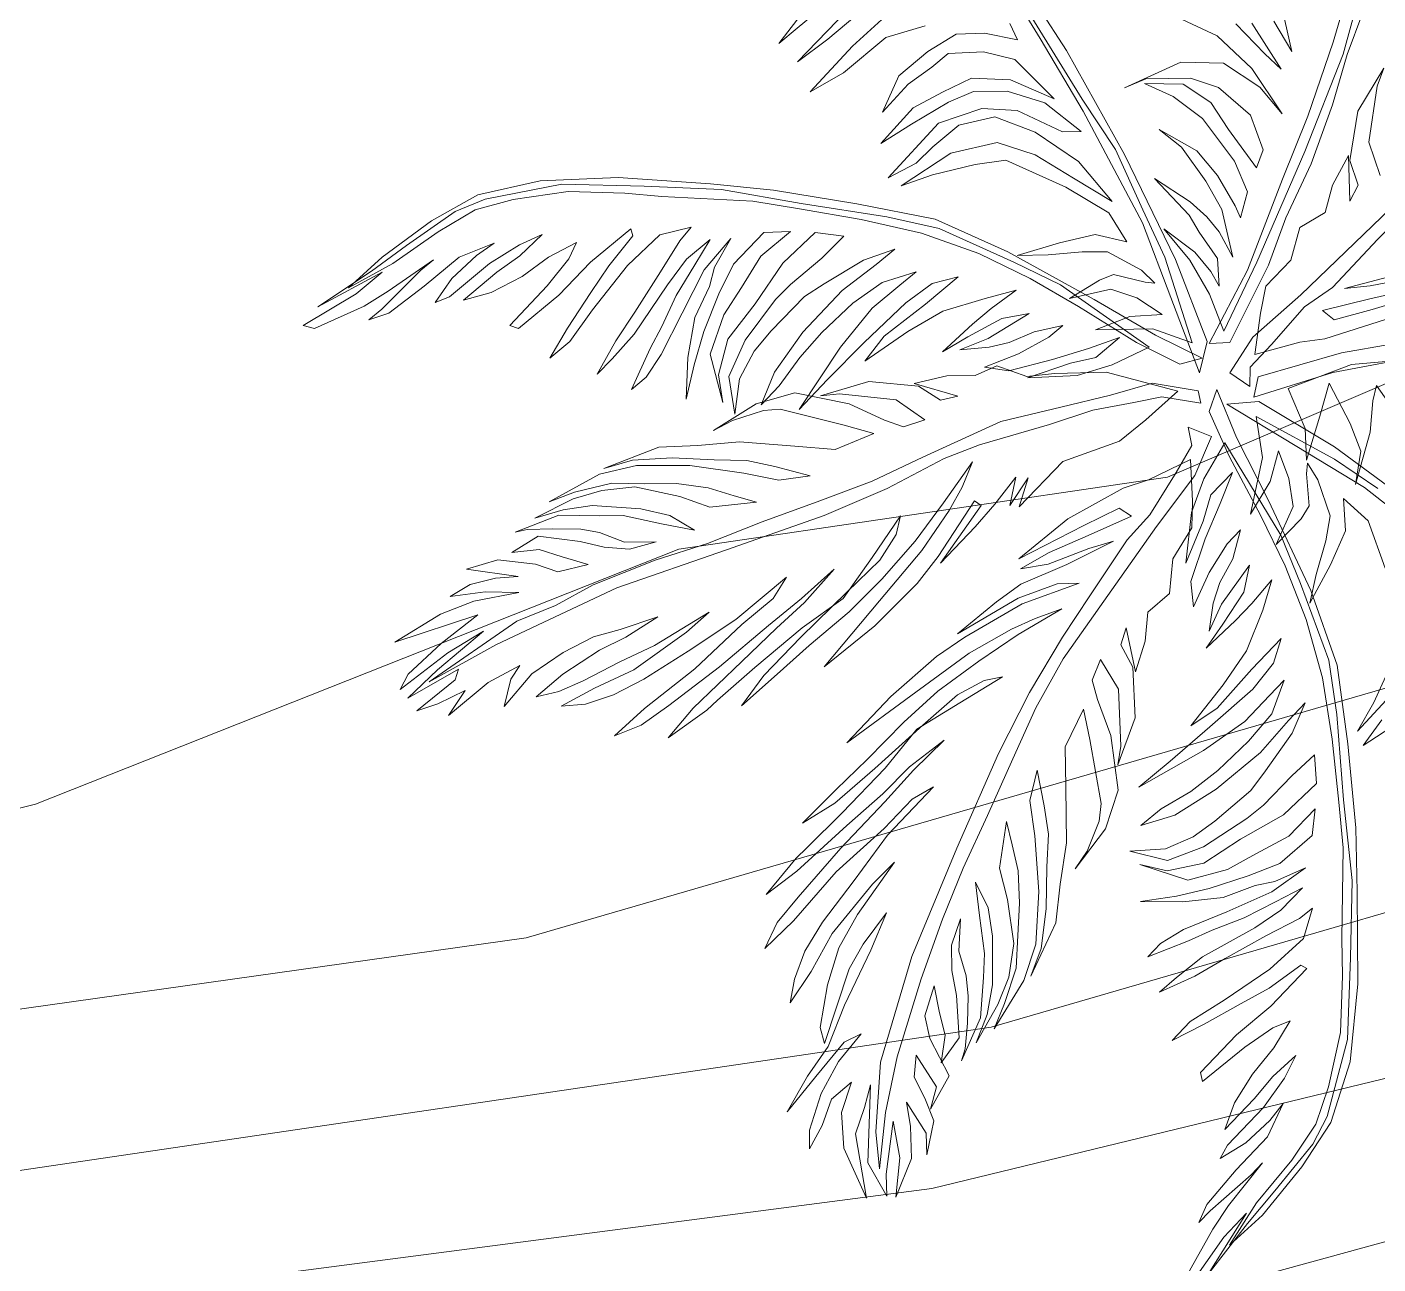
# Model space of a CAD drawing. Header units: millimetres. Extents: x 72 to 2826, y -203 to 794.
# Drawn here: x 1713.17 to 1719.53, y 338.39 to 344.22 of the extents above; entities that cross this region are included whole.
import ezdxf

# ---------------------------------------------------------------- set-up
doc = ezdxf.new("R2010")
doc.units = ezdxf.units.MM
doc.layers.add('01_Fina', color=250, linetype='Continuous', lineweight=15)
doc.layers.add('2D VEGETACION', color=74, linetype='Continuous', lineweight=5)
doc.layers.add('FURN', color=253, linetype='Continuous')

# ---------------------------------------------------------------- blocks, each defined once
blk = doc.blocks.new('abri')
at = {"layer": 'FURN'}
blk.add_hatch(color=256, dxfattribs=at).paths.add_polyline_path([(1541.4483, 14.7988), (1541.5053, 14.8935, -0.755152), (1541.367, 15.2521), (1541.2444, 15.2412, -0.169075), (1540.9762, 14.779), (1540.8625, 14.6983), (1540.9211, 14.6158, -0.248562)])
for p, q in [((1541.0453, 16.2161), (1540.9239, 16.5768)), ((1541.1067, 16.2315), (1541.0433, 16.6068)), ((1541.1698, 16.2371), (1541.1659, 16.6177)), ((1541.233, 16.2328), (1541.2887, 16.6093)), ((1541.2947, 16.2186), (1541.4086, 16.5818)), ((1540.987, 16.1912), (1540.8107, 16.5286)), ((1541.3535, 16.195), (1541.5228, 16.5359)), ((1540.9334, 16.1576), (1540.7065, 16.4632)), ((1541.4078, 16.1625), (1541.6284, 16.4727)), ((1540.8856, 16.1159), (1540.6137, 16.3823)), ((1541.4564, 16.1218), (1541.7228, 16.3937)), ((1540.845, 16.0673), (1540.5348, 16.2879)), ((1541.4981, 16.0741), (1541.8037, 16.301)), ((1540.8125, 16.013), (1540.4715, 16.1823)), ((1541.5317, 16.0204), (1541.8691, 16.1967)), ((1540.7888, 15.9542), (1540.4256, 16.0681)), ((1541.5566, 15.9622), (1541.9173, 16.0835)), ((1540.7747, 15.8925), (1540.3981, 15.9482)), ((1541.572, 15.9007), (1541.9473, 15.9642)), ((1540.7704, 15.8293), (1540.3897, 15.8254)), ((1541.5776, 15.8376), (1541.9582, 15.8416)), ((1540.776, 15.7662), (1540.4007, 15.7028)), ((1540.7914, 15.7048), (1540.4306, 15.5834)), ((1541.5591, 15.7127), (1541.9223, 15.5988)), ((1541.5733, 15.7745), (1541.9498, 15.7188)), ((1540.8162, 15.6465), (1540.4789, 15.4702)), ((1541.5355, 15.6539), (1541.8764, 15.4846)), ((1540.8499, 15.5929), (1540.5443, 15.366)), ((1541.4623, 15.551), (1541.7343, 15.2847)), ((1541.503, 15.5996), (1541.8132, 15.3791)), ((1540.8915, 15.5451), (1540.6252, 15.2732)), ((1540.9401, 15.5045), (1540.7196, 15.1942)), ((1540.9945, 15.472), (1540.8252, 15.131)), ((1541.3609, 15.4757), (1541.5372, 15.1384)), ((1541.4146, 15.5094), (1541.6415, 15.2038)), ((1541.0532, 15.4483), (1540.9393, 15.0851)), ((1541.115, 15.4342), (1541.0593, 15.0576)), ((1541.1781, 15.4299), (1541.1821, 15.0492)), ((1541.2412, 15.4355), (1541.3047, 15.0601)), ((1541.3027, 15.4509), (1541.424, 15.0901)), ((1541.2444, 15.2412), (1541.367, 15.2521)), ((1541.8507, 14.9732), (1541.7785, 15.1898)), ((1541.9232, 14.9911), (1541.8857, 15.2164)), ((1541.9975, 14.9976), (1541.9958, 15.2259)), ((1542.072, 14.9923), (1542.106, 15.2181)), ((1542.1447, 14.9754), (1542.2137, 15.1931)), ((1541.7186, 14.9046), (1541.5829, 15.0883)), ((1541.7819, 14.9441), (1541.6767, 15.1468)), ((1542.2139, 14.9474), (1542.3161, 15.1516)), ((1542.2779, 14.9088), (1542.4107, 15.0946)), ((1540.5827, 14.7538), (1540.4986, 15.0232)), ((1540.6274, 14.7628), (1540.601, 15.0437)), ((1540.6729, 14.7622), (1540.7056, 15.0426)), ((1540.7173, 14.7523), (1540.8076, 15.0197)), ((1541.6622, 14.8557), (1541.4995, 15.0159)), ((1542.335, 14.8608), (1542.4953, 15.0235)), ((1540.5409, 14.7357), (1540.4026, 14.9817)), ((1540.7587, 14.7333), (1540.9026, 14.9761)), ((1541.6141, 14.7985), (1541.4284, 14.9313)), ((1542.384, 14.8044), (1542.5677, 14.94)), ((1540.5038, 14.7094), (1540.3173, 14.9212)), ((1540.7952, 14.7061), (1540.9864, 14.9137)), ((1541.4483, 14.7988), (1541.5053, 14.8935)), ((1540.473, 14.6759), (1540.2465, 14.8443)), ((1540.8253, 14.6719), (1541.0555, 14.8352)), ((1541.5756, 14.7346), (1541.3713, 14.8367)), ((1542.4235, 14.741), (1542.6261, 14.8463)), ((1540.4498, 14.6367), (1540.1932, 14.7544)), ((1540.8477, 14.6323), (1541.1067, 14.7441)), ((1540.9237, 14.6121), (1540.8636, 14.6969)), ((1541.5476, 14.6654), (1541.3298, 14.7343)), ((1542.4525, 14.6723), (1542.6692, 14.7445)), ((1540.4352, 14.5936), (1540.1598, 14.6554)), ((1540.8612, 14.5888), (1541.1379, 14.6444)), ((1541.5342, 14.5804), (1541.3084, 14.6144)), ((1542.4705, 14.5998), (1542.6958, 14.6373)), ((1540.4299, 14.5484), (1540.1477, 14.5515)), ((1540.8655, 14.5435), (1541.1477, 14.5403)), ((1540.4342, 14.503), (1540.1575, 14.4475)), ((1540.4478, 14.4596), (1540.1887, 14.3477)), ((1540.8602, 14.4982), (1541.1356, 14.4365)), ((1541.5289, 14.5059), (1541.3006, 14.5041)), ((1542.477, 14.5254), (1542.7053, 14.5272)), ((1540.4701, 14.4199), (1540.2399, 14.2566)), ((1540.5002, 14.3857), (1540.309, 14.1781)), ((1540.7916, 14.3824), (1540.9781, 14.1706)), ((1540.8225, 14.4159), (1541.0489, 14.2475)), ((1540.8457, 14.4551), (1541.1022, 14.3374)), ((1541.5354, 14.4315), (1541.3101, 14.3941)), ((1542.4717, 14.451), (1542.6975, 14.4169)), ((1540.5367, 14.3585), (1540.3928, 14.1157)), ((1540.5781, 14.3396), (1540.4879, 14.0722)), ((1540.6225, 14.3296), (1540.5898, 14.0493)), ((1540.668, 14.3291), (1540.6944, 14.0481)), ((1540.7127, 14.338), (1540.7969, 14.0687)), ((1540.7545, 14.3561), (1540.8928, 14.1101)), ((1541.5498, 14.3713), (1541.3332, 14.2991)), ((1542.4267, 14.309), (1542.631, 14.2069)), ((1542.4548, 14.3782), (1542.6725, 14.3093)), ((1541.5789, 14.3026), (1541.3762, 14.1973)), ((1541.6184, 14.2392), (1541.4347, 14.1036)), ((1542.3882, 14.2451), (1542.574, 14.1123)), ((1541.6673, 14.1828), (1541.5071, 14.0201)), ((1542.3402, 14.1879), (1542.5029, 14.0277)), ((1541.7245, 14.1348), (1541.5916, 13.949)), ((1541.7884, 14.0962), (1541.6863, 13.892)), ((1542.1517, 14.0704), (1542.2239, 13.8538)), ((1542.2204, 14.0995), (1542.3256, 13.8968)), ((1542.2838, 14.139), (1542.4194, 13.9553)), ((1541.8576, 14.0682), (1541.7887, 13.8505)), ((1541.9303, 14.0513), (1541.8963, 13.8255)), ((1542.0048, 14.046), (1542.0066, 13.8176)), ((1542.0792, 14.0524), (1542.1166, 13.8272))]:
    blk.add_line(p, q, dxfattribs=at)
at = {"layer": 'FURN', "color": 62}
for p, q in [((1541.174, 15.8335), (1541.0492, 16.2174)), ((1541.174, 15.8335), (1541.174, 16.2371)), ((1541.174, 15.8335), (1541.2987, 16.2174)), ((1541.174, 15.8335), (1540.9367, 16.16)), ((1541.174, 15.8335), (1541.4112, 16.16)), ((1541.174, 15.8335), (1540.8474, 16.0707)), ((1541.174, 15.8335), (1541.5005, 16.0707)), ((1541.174, 15.8335), (1540.7901, 15.9582)), ((1541.174, 15.8335), (1541.5579, 15.9582)), ((1541.174, 15.8335), (1540.7703, 15.8335)), ((1541.174, 15.8335), (1540.7901, 15.7087)), ((1541.174, 15.8335), (1540.8474, 15.5962)), ((1541.174, 15.8335), (1540.9367, 15.5069)), ((1541.174, 15.8335), (1541.0492, 15.4496)), ((1541.174, 15.8335), (1541.5776, 15.8335)), ((1541.174, 15.8335), (1541.174, 15.4298)), ((1541.174, 15.8335), (1541.2987, 15.4496)), ((1541.174, 15.8335), (1541.4112, 15.5069)), ((1541.174, 15.8335), (1541.5005, 15.5962)), ((1541.174, 15.8335), (1541.5579, 15.7087)), ((1542.0012, 14.5218), (1541.8226, 14.9628)), ((1542.0012, 14.5218), (1541.9182, 14.9903)), ((1542.0012, 14.5218), (1542.0174, 14.9973)), ((1542.0012, 14.5218), (1542.1159, 14.9835)), ((1542.0012, 14.5218), (1542.2094, 14.9496)), ((1542.0012, 14.5218), (1541.6586, 14.852)), ((1542.0012, 14.5218), (1541.7348, 14.916)), ((1542.0012, 14.5218), (1542.2938, 14.897)), ((1542.0012, 14.5218), (1541.5975, 14.7736)), ((1542.0012, 14.5218), (1542.3654, 14.8279)), ((1540.6477, 14.5459), (1540.5804, 14.753)), ((1540.6477, 14.5459), (1540.715, 14.753)), ((1542.0012, 14.5218), (1542.4211, 14.7455)), ((1540.6477, 14.5459), (1540.4715, 14.6739)), ((1540.6477, 14.5459), (1540.8239, 14.6739)), ((1542.0012, 14.5218), (1541.5539, 14.6841)), ((1542.0012, 14.5218), (1542.4584, 14.6533)), ((1540.6477, 14.5459), (1540.4299, 14.5459)), ((1540.6477, 14.5459), (1540.4715, 14.4179)), ((1540.6477, 14.5459), (1540.5804, 14.3388)), ((1540.6477, 14.5459), (1540.8655, 14.5459)), ((1540.6477, 14.5459), (1540.715, 14.3388)), ((1540.6477, 14.5459), (1540.8239, 14.4179)), ((1542.0012, 14.5218), (1541.53, 14.5876)), ((1542.0012, 14.5218), (1542.4758, 14.5554)), ((1542.0012, 14.5218), (1541.5266, 14.4882)), ((1542.0012, 14.5218), (1541.5439, 14.3903)), ((1542.0012, 14.5218), (1541.5813, 14.2981)), ((1542.0012, 14.5218), (1541.637, 14.2157)), ((1542.0012, 14.5218), (1541.7086, 14.1466)), ((1542.0012, 14.5218), (1541.793, 14.094)), ((1542.0012, 14.5218), (1541.8865, 14.06)), ((1542.0012, 14.5218), (1541.985, 14.0463)), ((1542.0012, 14.5218), (1542.3437, 14.1916)), ((1542.0012, 14.5218), (1542.4049, 14.27)), ((1542.0012, 14.5218), (1542.4484, 14.3594)), ((1542.0012, 14.5218), (1542.4724, 14.456)), ((1542.0012, 14.5218), (1542.0842, 14.0533)), ((1542.0012, 14.5218), (1542.1798, 14.0808)), ((1542.0012, 14.5218), (1542.2676, 14.1276))]:
    blk.add_line(p, q, dxfattribs=at)
at = {"layer": 'FURN'}
for centre, radius, start, end in [((1540.4465, 15.3953), 0.8127, 301.61043, 349.06478), ((1541.4872, 15.0925), 0.1998, 126.97548, 275.20895), ((1541.3574, 14.2098), 0.596, 81.22271, 138.10852)]:
    blk.add_arc(centre, radius, start, end, dxfattribs=at)
blk = doc.blocks.new('A-19')
at = {"layer": '2D VEGETACION'}
for points in [[(0.0015, 0.0278), (-0.0009, 0.1149), (0.0033, 0.1653)], [(0.0228, 0.1992), (0.0162, 0.1014), (0.02, 0.0183), (0.0015, 0.0278), (0.0015, 0.0278)], [(0.0203, 0.0539), (0.0636, 0.0603), (0.0947, 0.0535), (0.0553, 0.0779), (0.0256, 0.0951), (0.0702, 0.1054), (0.0999, 0.1087), (0.1309, 0.0953), (0.0837, 0.1225), (0.0539, 0.1332), (0.0397, 0.1405), (0.0753, 0.154)], [(0.0253, 0.1939), (0.0132, 0.1215), (0.0203, 0.0539), (0.0203, 0.0539)], [(-0.0211, 0.0301), (-0.0218, 0.0771), (-0.0186, 0.1022), (-0.0223, 0.1672)], [(-0.0379, 0.2276), (-0.0352, 0.1557), (-0.0348, 0.1161), (-0.0467, 0.1072), (-0.0461, 0.156), (-0.0447, 0.1986)], [(-0.0558, 0.204), (-0.0586, 0.1597), (-0.0627, 0.1341), (-0.0628, 0.1868)], [(-0.1635, 0.1974), (-0.1988, 0.1947), (-0.2513, 0.2172), (-0.2672, 0.228), (-0.2319, 0.192), (-0.1858, 0.1718), (-0.1597, 0.1734), (-0.1464, 0.1613), (-0.191, 0.1715), (-0.1663, 0.1487), (-0.1414, 0.1346), (-0.1334, 0.1062), (-0.1037, 0.089), (-0.0849, 0.0581), (-0.0599, 0.0462), (-0.0211, 0.0301), (-0.0211, 0.0301)], [(-0.1021, 0.179), (-0.1281, 0.2227)], [(-0.1474, 0.2318), (-0.0676, 0.0899), (-0.0385, 0.0327), (-0.0096, 0.0011), (0.0086, 0.0172), (-0.01, 0.0224), (-0.0268, 0.0489), (-0.055, 0.0905), (-0.0668, 0.1225), (-0.1021, 0.179), (-0.1021, 0.179)], [(0.0257, 0.022), (0.0889, 0.0841), (0.1807, 0.1586), (0.2771, 0.2277), (0.4069, 0.3105), (0.5049, 0.3513), (0.6099, 0.3954), (0.6794, 0.4121), (0.7275, 0.4219), (0.7794, 0.4281), (0.7229, 0.4089), (0.6345, 0.3888), (0.5741, 0.371), (0.4729, 0.3233), (0.4026, 0.2923), (0.3058, 0.2284), (0.2364, 0.1795), (0.1359, 0.1031), (0.0776, 0.0465), (0.0202, -0.0096), (0.0257, 0.022), (0.0257, 0.022)], [(0.0395, 0.0156), (0.0812, 0.0116), (0.1332, -0.0144), (0.1064, 0.0128), (0.0785, 0.0287), (0.1082, 0.0319), (0.1364, 0.0291), (0.1693, 0.0027), (0.1504, 0.0335), (0.1398, 0.0447), (0.1081, 0.0502), (0.0978, 0.0539), (0.1166, 0.0596), (0.155, 0.0626), (0.1782, 0.052), (0.2083, 0.034), (0.2349, 0.0207), (0.2026, 0.0506), (0.1735, 0.0735), (0.1415, 0.0799), (0.1693, 0.0984), (0.2199, 0.1029)], [(0.3126, 0.0864), (0.3476, 0.0577), (0.3714, 0.0346), (0.3387, 0.0858)], [(0.3664, 0.0612), (0.3867, 0.0364), (0.3631, 0.107)], [(0.1405, 0.116), (0.101, 0.0812), (0.0395, 0.0156), (0.0395, 0.0156)], [(-0.0517, 0.006), (-0.0914, 0.0012), (-0.1295, -0.0092), (-0.1664, -0.0266), (-0.1358, -0.0025), (-0.113, 0.0083), (-0.0968, 0.0127), (-0.1241, 0.0181), (-0.1543, 0.007), (-0.1732, 0.0014), (-0.2177, -0.0228), (-0.1861, 0.006), (-0.1671, 0.0182), (-0.1495, 0.0265), (-0.1215, 0.0333), (-0.1707, 0.0348), (-0.2022, 0.0264), (-0.2413, 0.0112), (-0.2643, -0.0061), (-0.234, 0.0254), (-0.2049, 0.0391), (-0.1708, 0.0487), (-0.1577, 0.0506), (-0.1813, 0.0642), (-0.2145, 0.0593), (-0.2641, 0.0391), (-0.2929, 0.0159), (-0.3126, -0.0085), (-0.3022, 0.0287), (-0.2773, 0.0512), (-0.2466, 0.0614), (-0.2023, 0.079), (-0.2181, 0.0899), (-0.2552, 0.0864), (-0.2901, 0.0624), (-0.3064, 0.0375), (-0.3169, -0.0062), (-0.3135, -0.0293), (-0.3243, 0.0322), (-0.3125, 0.0733), (-0.2801, 0.1026), (-0.2484, 0.1175), (-0.3001, 0.0996), (-0.3408, 0.074), (-0.3654, 0.0441)], [(-0.3477, 0.0954), (-0.3111, 0.1159), (-0.2921, 0.1281), (-0.3443, 0.111)], [(-0.3407, 0.1331), (-0.3065, 0.1428), (-0.3492, 0.1442)], [(-0.3486, 0.2251), (-0.2911, 0.192), (-0.2059, 0.13), (-0.1106, 0.0556), (-0.0517, 0.006), (-0.0517, 0.006)], [(-0.039, 0.0087), (-0.1047, 0.0659), (-0.1462, 0.0947), (-0.1923, 0.1332), (-0.2446, 0.1688), (-0.2897, 0.1959), (-0.3265, 0.2216)], [(-0.3545, 0.2148), (-0.3051, 0.1854), (-0.2396, 0.1421), (-0.1848, 0.1013), (-0.1052, 0.0442), (-0.0434, -0.0116), (-0.039, 0.0087), (-0.039, 0.0087)], [(0.0228, -0.0288), (0.0033, -0.0157), (0.0551, -0.0089), (0.1244, 0.0065), (0.2228, 0.0249), (0.3021, 0.0316), (0.3811, 0.022), (0.4649, 0.0086), (0.5278, -0.0063), (0.6172, -0.0289), (0.6912, -0.0563), (0.7454, -0.0904), (0.7812, -0.1299), (0.8181, -0.1804), (0.8391, -0.22), (0.8047, -0.1829), (0.7723, -0.1377), (0.7432, -0.1054), (0.7103, -0.0835), (0.6604, -0.0582), (0.6056, -0.0417), (0.5695, -0.0332), (0.4813, -0.0087), (0.4357, -0.0015), (0.3728, 0.0078), (0.3107, 0.014), (0.2496, 0.0129), (0.1922, 0.006), (0.1373, -0.005), (0.0714, -0.0205), (0.0228, -0.0288), (0.0228, -0.0288)], [(0.0571, -0.0214), (0.0868, -0.051), (0.1166, -0.0715), (0.1645, -0.0899), (0.128, -0.0622), (0.1044, -0.0481), (0.0881, -0.0216), (0.1152, -0.0415), (0.1457, -0.065), (0.1837, -0.0895), (0.2089, -0.0934), (0.1793, -0.0694), (0.1561, -0.0448), (0.1459, -0.0283), (0.1721, -0.0429), (0.1917, -0.0617), (0.2102, -0.0732), (0.2365, -0.0843), (0.2134, -0.0655), (0.1826, -0.0285), (0.2073, -0.0407), (0.233, -0.0694), (0.2524, -0.0917), (0.2327, -0.0559), (0.2204, -0.036), (0.2024, -0.0105), (0.2296, -0.0269), (0.2651, -0.053), (0.2924, -0.0842), (0.3241, -0.1263), (0.3136, -0.0962), (0.2843, -0.0526), (0.2618, -0.0161), (0.284, -0.0299), (0.3039, -0.0565), (0.3299, -0.1079), (0.3533, -0.1551), (0.3706, -0.1924), (0.3511, -0.12), (0.3333, -0.0726), (0.3144, -0.042), (0.3031, -0.0238), (0.3329, -0.0443), (0.3535, -0.0739), (0.3743, -0.1113), (0.388, -0.1428), (0.3971, -0.1761), (0.4084, -0.2), (0.407, -0.1643), (0.3919, -0.1176), (0.3676, -0.0652), (0.3434, -0.0298), (0.3307, -0.0091), (0.3569, -0.0295), (0.3867, -0.0648), (0.402, -0.084), (0.4229, -0.1271), (0.4325, -0.152), (0.4374, -0.1821), (0.4305, -0.2172), (0.4493, -0.1828), (0.4449, -0.1443), (0.4283, -0.0951), (0.4196, -0.0754), (0.3981, -0.0406), (0.3834, -0.0131), (0.4118, -0.0184), (0.4342, -0.0584), (0.4468, -0.1066), (0.461, -0.1481), (0.4591, -0.1858), (0.4461, -0.211), (0.4733, -0.168), (0.4731, -0.1269), (0.465, -0.0953), (0.4561, -0.0586), (0.4361, -0.0263), (0.4614, -0.0358), (0.4806, -0.0743), (0.4845, -0.1085), (0.4869, -0.1493), (0.486, -0.183), (0.4822, -0.2196), (0.4934, -0.1784), (0.4994, -0.1381), (0.4955, -0.104), (0.4967, -0.0838), (0.4911, -0.0506), (0.506, -0.0895), (0.5143, -0.1381), (0.5202, -0.1847), (0.5282, -0.2107), (0.5379, -0.2264), (0.5327, -0.1828), (0.5282, -0.157), (0.5242, -0.1228), (0.5168, -0.0885), (0.5098, -0.0586), (0.5261, -0.0851), (0.5367, -0.1151), (0.5519, -0.1732), (0.5651, -0.2039), (0.5752, -0.2239), (0.5687, -0.1856), (0.5591, -0.1516), (0.5472, -0.1063), (0.5391, -0.0691), (0.5321, -0.054), (0.5593, -0.0703), (0.5808, -0.1108), (0.5995, -0.1632), (0.6116, -0.2015), (0.6254, -0.2238), (0.6175, -0.1887), (0.6068, -0.1473), (0.5992, -0.1165), (0.5846, -0.0798), (0.5894, -0.0746), (0.6169, -0.1193), (0.6363, -0.1599), (0.6639, -0.2046), (0.6731, -0.2047), (0.6503, -0.1548), (0.6387, -0.123), (0.6361, -0.1041), (0.6582, -0.127), (0.6786, -0.1544), (0.7018, -0.179), (0.7255, -0.1952), (0.703, -0.1588), (0.686, -0.135), (0.6714, -0.1075), (0.6907, -0.1241), (0.7138, -0.1521), (0.7414, -0.1968), (0.7523, -0.2072), (0.7436, -0.1783), (0.7279, -0.1491), (0.715, -0.1319), (0.7433, -0.1556), (0.7674, -0.1945), (0.7938, -0.2319), (0.8093, -0.244), (0.8007, -0.23), (0.7762, -0.1811), (0.7675, -0.167), (0.8003, -0.2108), (0.8192, -0.2322), (0.8584, -0.2698)], [(0.8707, -0.2713), (0.8298, -0.2234), (0.8124, -0.1953), (0.8621, -0.248), (0.8226, -0.197), (0.7976, -0.1621), (0.7618, -0.1133), (0.7386, -0.0923), (0.6687, -0.0531), (0.5901, -0.0296), (0.5153, -0.0083), (0.4348, 0.0037), (0.35, 0.0188), (0.2949, 0.0248), (0.2131, 0.0166), (0.1613, 0.0098), (0.0571, -0.0214), (0.0571, -0.0214)], [(-0.046, -0.0129), (-0.1337, -0.023), (-0.2487, -0.0461), (-0.3646, -0.076), (-0.5106, -0.1245), (-0.6036, -0.1737), (-0.7053, -0.227), (-0.7619, -0.2688), (-0.7997, -0.3006), (-0.8383, -0.3371), (-0.7871, -0.3043), (-0.715, -0.2499), (-0.6637, -0.2149), (-0.5616, -0.1668), (-0.4939, -0.1327), (-0.383, -0.0987), (-0.3015, -0.0753), (-0.1777, -0.0459), (-0.0979, -0.0373), (-0.0172, -0.0283), (-0.046, -0.0129), (-0.046, -0.0129)], [(-0.0307, -0.0454), (-0.031, -0.0219), (-0.065, -0.0616), (-0.1153, -0.1122), (-0.1835, -0.1842), (-0.2337, -0.2465), (-0.2684, -0.3188), (-0.3028, -0.3964), (-0.3251, -0.4563), (-0.3545, -0.5444), (-0.3711, -0.621), (-0.373, -0.6854), (-0.3594, -0.737), (-0.3367, -0.7941), (-0.3155, -0.8346), (-0.3278, -0.7856), (-0.3471, -0.7334), (-0.3592, -0.6918), (-0.3596, -0.6522), (-0.3535, -0.5966), (-0.3375, -0.5418), (-0.3249, -0.5068), (-0.2973, -0.4196), (-0.278, -0.3761), (-0.2523, -0.3188), (-0.2236, -0.2633), (-0.1894, -0.2128), (-0.1519, -0.1692), (-0.1126, -0.1292), (-0.0628, -0.0821), (-0.0307, -0.0454), (-0.0307, -0.0454)], [(-0.0485, -0.028), (-0.072, -0.0627), (-0.0854, -0.1185), (-0.0898, -0.0819), (-0.0834, -0.0499), (-0.1061, -0.0702), (-0.121, -0.0934), (-0.1224, -0.136), (-0.1329, -0.1022), (-0.1347, -0.087), (-0.1193, -0.0582), (-0.116, -0.0491), (-0.1319, -0.0587), (-0.1582, -0.0873), (-0.1649, -0.1119), (-0.1705, -0.1457), (-0.1777, -0.176), (-0.1793, -0.1316), (-0.1784, -0.0947), (-0.163, -0.0659), (-0.1958, -0.076), (-0.2319, -0.1113), (-0.2731, -0.163), (-0.2768, -0.1938), (-0.2774, -0.2381), (-0.2747, -0.2713), (-0.2939, -0.2147), (-0.2928, -0.1669), (-0.2711, -0.133), (-0.2386, -0.1015), (-0.2061, -0.0701), (-0.2536, -0.0925), (-0.2932, -0.1273), (-0.3183, -0.1628), (-0.3192, -0.1998), (-0.3047, -0.2306), (-0.2929, -0.2508), (-0.2858, -0.2819), (-0.3262, -0.2192), (-0.3295, -0.1734), (-0.3187, -0.1393), (-0.2865, -0.1005), (-0.2821, -0.0823), (-0.3193, -0.1106), (-0.3401, -0.144), (-0.3482, -0.1769), (-0.3441, -0.204), (-0.332, -0.2456), (-0.321, -0.2802), (-0.3475, -0.24), (-0.3555, -0.2072), (-0.3617, -0.1757), (-0.3504, -0.1381), (-0.3208, -0.1005), (-0.3689, -0.1286), (-0.3843, -0.1574), (-0.3917, -0.192), (-0.3825, -0.2114), (-0.3719, -0.2386), (-0.3513, -0.2708), (-0.3825, -0.2457), (-0.3986, -0.2114), (-0.4083, -0.1795), (-0.4021, -0.1517), (-0.3874, -0.1212), (-0.4053, -0.1243)], [(-0.4242, -0.2074), (-0.423, -0.2487), (-0.3993, -0.2989), (-0.3893, -0.3361), (-0.4229, -0.2831), (-0.4438, -0.2435)], [(-0.4522, -0.2711), (-0.436, -0.3054), (-0.4216, -0.3406), (-0.4589, -0.2797)], [(-0.481, -0.2761), (-0.4545, -0.3324), (-0.4441, -0.3544), (-0.4771, -0.3119)], [(-0.4232, -0.1069), (-0.3132, -0.0733), (-0.2558, -0.0537), (-0.1903, -0.0422), (-0.1387, -0.0329), (-0.0485, -0.028), (-0.0485, -0.028)], [(-0.0028, -0.2605), (0.0014, -0.2985), (0.0162, -0.3616), (0.0266, -0.4295), (0.0353, -0.5335), (0.0445, -0.6497), (0.0595, -0.7294), (0.0693, -0.7819), (0.0883, -0.8559), (0.0517, -0.7553), (0.0462, -0.7137), (0.0354, -0.672), (0.0274, -0.6052), (0.0241, -0.5503), (0.0171, -0.4915), (0.0113, -0.4302), (0.0054, -0.3741), (-0.0054, -0.3189), (-0.0203, -0.2339), (-0.0191, -0.172), (-0.018, -0.1205), (-0.0191, -0.0772), (0, -0.0344), (0.0126, -0.0348), (-0.0036, -0.0712), (-0.0051, -0.0999), (-0.0079, -0.1416), (-0.0049, -0.1874), (-0.0028, -0.2605), (-0.0028, -0.2605)], [(0.1719, -0.1914), (0.2051, -0.2286), (0.2508, -0.2747), (0.3021, -0.3203), (0.3839, -0.3847), (0.4779, -0.4558), (0.5726, -0.5131), (0.6394, -0.5354), (0.6761, -0.5412), (0.6229, -0.521), (0.5719, -0.4956), (0.502, -0.4526), (0.4492, -0.4165), (0.4049, -0.3838), (0.3599, -0.3468), (0.311, -0.3078), (0.2671, -0.2724), (0.2266, -0.2333), (0.1215, -0.109), (0.0813, -0.0588), (0.0478, -0.0327), (0.0328, -0.0533), (0.0514, -0.0541), (0.0737, -0.0764), (0.1084, -0.1125), (0.1269, -0.1411), (0.1719, -0.1914), (0.1719, -0.1914)], [(-0.005, -0.0541), (0.0149, -0.0923), (0.0289, -0.1233), (0.0344, -0.1838), (0.0676, -0.2377), (0.0416, -0.2216), (0.0637, -0.2465), (0.0378, -0.2335), (0.0588, -0.2609), (0.0756, -0.2857), (0.1025, -0.3285), (0.0566, -0.2742), (0.0504, -0.2797), (0.0954, -0.3291), (0.1163, -0.3565), (0.1467, -0.4084), (0.1737, -0.4678), (0.1237, -0.3974), (0.0853, -0.3434), (0.0534, -0.3067), (0.0338, -0.2881), (0.0118, -0.2716), (0.0444, -0.3102), (0.0744, -0.3476), (0.103, -0.3897), (0.1267, -0.4296), (0.1492, -0.4772), (0.169, -0.5154), (0.1907, -0.5582), (0.1669, -0.5288), (0.139, -0.4832), (0.1069, -0.4268), (0.0841, -0.3866), (0.0631, -0.3644), (0.0461, -0.3553), (0.0795, -0.3935), (0.112, -0.4321), (0.1302, -0.4793), (0.157, -0.5357), (0.1793, -0.5803), (0.1864, -0.5932), (0.2035, -0.6377), (0.1808, -0.6057), (0.1477, -0.5466), (0.1242, -0.5045), (0.1061, -0.4709), (0.0813, -0.4335), (0.1015, -0.4726), (0.1196, -0.5115), (0.1472, -0.5697), (0.172, -0.6289), (0.1842, -0.6607), (0.1879, -0.6895), (0.1688, -0.6531), (0.143, -0.5942), (0.1118, -0.5374), (0.0945, -0.5003), (0.077, -0.482), (0.1053, -0.542), (0.124, -0.5963), (0.1401, -0.6464), (0.1478, -0.6799), (0.1497, -0.7094), (0.1456, -0.7339), (0.1365, -0.6967), (0.1285, -0.654), (0.1051, -0.5931), (0.0916, -0.566), (0.11, -0.6277), (0.1173, -0.6656), (0.1265, -0.7058), (0.1305, -0.7324), (0.13, -0.7555), (0.1147, -0.7239), (0.1008, -0.6823), (0.0949, -0.6533), (0.0831, -0.6172), (0.0858, -0.6568), (0.0861, -0.6848), (0.0938, -0.7183), (0.1065, -0.7541), (0.1315, -0.7893), (0.1065, -0.7759), (0.0955, -0.7635), (0.1039, -0.7989), (0.126, -0.8456), (0.1059, -0.8231), (0.1122, -0.853), (0.1135, -0.8754), (0.093, -0.8301), (0.0835, -0.8244), (0.0989, -0.881), (0.0789, -0.8449), (0.0527, -0.7904), (0.065, -0.8305), (0.0884, -0.8861), (0.0756, -0.8743), (0.0541, -0.8346), (0.0355, -0.7918), (0.041, -0.8793), (0.0254, -0.8279), (0.0211, -0.7921), (0.0242, -0.7461), (0.0149, -0.7788), (0.0107, -0.8138), (0.0041, -0.7913), (0.0045, -0.7651), (0.0084, -0.7428), (-0.0116, -0.7911), (-0.0128, -0.7582), (0.0007, -0.7228), (0.014, -0.7031), (0.0144, -0.6717), (0.0004, -0.6948), (-0.0126, -0.7154), (-0.0165, -0.743), (-0.0259, -0.7132), (-0.0098, -0.6737), (0.0015, -0.6517), (0.01, -0.6276), (0.0096, -0.5996), (0.0018, -0.6307), (-0.0138, -0.6524), (-0.0217, -0.6699), (-0.0291, -0.6968), (-0.035, -0.722), (-0.0354, -0.7346), (-0.0409, -0.6877), (-0.03, -0.6482), (-0.0243, -0.6251), (-0.0065, -0.5901), (0.0079, -0.5596), (-0.0125, -0.5799), (-0.0264, -0.6061), (-0.0418, -0.6527), (-0.0451, -0.6821), (-0.0441, -0.7119), (-0.0531, -0.6695), (-0.0541, -0.6397), (-0.0492, -0.6065), (-0.0285, -0.5653), (-0.0106, -0.5386), (-0.0035, -0.4921), (-0.0155, -0.5123), (-0.0296, -0.5355), (-0.0421, -0.5653), (-0.0499, -0.5964), (-0.0587, -0.6279), (-0.0594, -0.6667), (-0.0563, -0.6937), (-0.0705, -0.6377), (-0.0695, -0.5997), (-0.0561, -0.5477), (-0.035, -0.4969), (-0.0192, -0.4648), (-0.0157, -0.4332), (-0.0336, -0.4651), (-0.0467, -0.491), (-0.0554, -0.5225), (-0.0681, -0.5627), (-0.0758, -0.6022), (-0.0748, -0.632), (-0.0817, -0.5732), (-0.0736, -0.5347), (-0.0666, -0.4934), (-0.0483, -0.4405), (-0.0349, -0.4021), (-0.0405, -0.3605), (-0.0562, -0.3873), (-0.0881, -0.4454), (-0.091, -0.4622), (-0.089, -0.4947), (-0.084, -0.5157), (-0.0994, -0.4675), (-0.1003, -0.4272), (-0.0758, -0.3771), (-0.051, -0.3468), (-0.0397, -0.3299), (-0.041, -0.3075), (-0.0677, -0.3303), (-0.0878, -0.3838), (-0.0909, -0.4027), (-0.0926, -0.3523), (-0.0753, -0.3051), (-0.0561, -0.2873), (-0.0557, -0.2694), (-0.0792, -0.3086), (-0.0785, -0.275), (-0.0715, -0.2473), (-0.0753, -0.2238), (-0.0574, -0.1971), (-0.0534, -0.1695), (-0.0415, -0.1191), (-0.005, -0.0541), (-0.005, -0.0541)], [(0.0646, -0.059), (0.0741, -0.105), (0.0755, -0.1317), (0.0916, -0.1934), (0.118, -0.2511), (0.1021, -0.1797), (0.0942, -0.1409), (0.1049, -0.1307), (0.1128, -0.1779), (0.1194, -0.22), (0.1283, -0.252), (0.1306, -0.2239), (0.1256, -0.1806), (0.1248, -0.1547), (0.1356, -0.2058), (0.1431, -0.2557), (0.154, -0.2839), (0.1753, -0.3297), (0.156, -0.2619), (0.1521, -0.2203), (0.1569, -0.1987), (0.1627, -0.2595), (0.1805, -0.3236), (0.1921, -0.356), (0.2197, -0.4105), (0.2536, -0.4652), (0.2216, -0.385), (0.1972, -0.3234), (0.1844, -0.2761), (0.1801, -0.2504), (0.1776, -0.2222), (0.1915, -0.271), (0.2074, -0.316), (0.2264, -0.3635), (0.2478, -0.4044), (0.2749, -0.4497), (0.2961, -0.4872), (0.3203, -0.5286), (0.3093, -0.492), (0.2854, -0.4444), (0.2555, -0.3868), (0.2348, -0.3453), (0.2276, -0.3156), (0.2285, -0.297), (0.2432, -0.3452), (0.2579, -0.3935), (0.2877, -0.4343), (0.3204, -0.4875), (0.3457, -0.5305), (0.3528, -0.5434), (0.3808, -0.5819), (0.3656, -0.5461), (0.3339, -0.4861), (0.3121, -0.443), (0.2929, -0.4101), (0.2755, -0.3698), (0.2968, -0.4072), (0.3205, -0.443), (0.3544, -0.4977), (0.3912, -0.5515), (0.4107, -0.5782), (0.4328, -0.597), (0.4132, -0.5619), (0.3764, -0.5081), (0.3464, -0.4505), (0.3247, -0.4158), (0.3181, -0.3918), (0.3537, -0.4489), (0.3892, -0.4927), (0.4218, -0.534), (0.4457, -0.5587), (0.4702, -0.5757), (0.4923, -0.5861), (0.4668, -0.5578), (0.4353, -0.5278), (0.3974, -0.4759), (0.3815, -0.449), (0.4232, -0.4981), (0.4511, -0.5247), (0.4841, -0.5452), (0.5237, -0.5632), (0.5404, -0.5631), (0.5082, -0.542), (0.4741, -0.5199), (0.4535, -0.5), (0.429, -0.4697), (0.4614, -0.4943), (0.5081, -0.5336), (0.5444, -0.5602), (0.5679, -0.5876), (0.5975, -0.6166), (0.5705, -0.5796), (0.5442, -0.5435), (0.5402, -0.5247), (0.5614, -0.5538), (0.5881, -0.5789), (0.6211, -0.5994), (0.6391, -0.6043), (0.6197, -0.5859), (0.5964, -0.5704), (0.5848, -0.5463), (0.612, -0.5638), (0.6471, -0.5707), (0.7015, -0.5612), (0.6362, -0.5558), (0.6129, -0.5403), (0.5924, -0.5287), (0.6676, -0.551), (0.7047, -0.5408), (0.6832, -0.536), (0.6335, -0.5157), (0.6706, -0.5187), (0.7081, -0.5323), (0.6744, -0.5075), (0.6428, -0.5004), (0.6181, -0.498), (0.6533, -0.4868), (0.6748, -0.4915), (0.6432, -0.4761), (0.619, -0.4793), (0.596, -0.4841), (0.5749, -0.4766), (0.6108, -0.4648), (0.6313, -0.4764), (0.6034, -0.4497), (0.5623, -0.4593), (0.5387, -0.4584), (0.5121, -0.4417), (0.5397, -0.4432), (0.5627, -0.4433), (0.5888, -0.4544), (0.5689, -0.4304), (0.527, -0.4224), (0.5015, -0.4205), (0.4767, -0.4145), (0.4534, -0.399), (0.4845, -0.4088), (0.5104, -0.408), (0.5308, -0.4112), (0.5568, -0.4187), (0.5812, -0.4274), (0.592, -0.434), (0.5548, -0.4045), (0.5165, -0.3915), (0.4932, -0.3844), (0.455, -0.3798), (0.4216, -0.3753), (0.4497, -0.3692), (0.4784, -0.3723), (0.5259, -0.3847), (0.5532, -0.3973), (0.5782, -0.4151), (0.5462, -0.3844), (0.5225, -0.3667), (0.4911, -0.3535), (0.4466, -0.3486), (0.414, -0.3483), (0.3703, -0.3296), (0.3946, -0.33), (0.4216, -0.3307), (0.4532, -0.3378), (0.4844, -0.3475), (0.5156, -0.3573), (0.5472, -0.3776), (0.569, -0.3942), (0.5295, -0.3532), (0.4973, -0.3321), (0.4469, -0.3159), (0.3914, -0.3058), (0.3558, -0.3016), (0.3282, -0.2869), (0.3648, -0.2891), (0.3935, -0.2922), (0.4247, -0.302), (0.4654, -0.3132), (0.5028, -0.3281), (0.5272, -0.3452), (0.4816, -0.3074), (0.4449, -0.2933), (0.4064, -0.2768), (0.3521, -0.2634), (0.3125, -0.2538), (0.2806, -0.2265), (0.3117, -0.2279), (0.377, -0.2332), (0.3935, -0.2393), (0.4197, -0.2587), (0.4338, -0.2749), (0.4025, -0.2351), (0.3683, -0.2131), (0.313, -0.2065), (0.2748, -0.2103), (0.2546, -0.2106), (0.2365, -0.1973), (0.27, -0.1872), (0.3259, -0.1995), (0.3435, -0.2071), (0.3021, -0.1783), (0.2522, -0.1677), (0.2276, -0.1736), (0.2124, -0.1643), (0.2573, -0.1664), (0.2301, -0.149), (0.2024, -0.139), (0.1897, -0.1134), (0.1568, -0.1013), (0.1317, -0.0751), (0.1057, -0.0675), (0.0646, -0.059), (0.0646, -0.059)], [(-0.0552, -0.0709), (-0.047, -0.1112), (-0.0456, -0.1482), (-0.0559, -0.1971), (-0.0592, -0.1513), (-0.0586, -0.1253), (-0.0719, -0.0971), (-0.0692, -0.1302), (-0.0674, -0.1681), (-0.0676, -0.2134), (-0.0772, -0.2362), (-0.0816, -0.1996), (-0.09, -0.1659), (-0.0979, -0.1492), (-0.099, -0.1787), (-0.0948, -0.2058), (-0.0957, -0.2266), (-0.1003, -0.2557), (-0.104, -0.2252), (-0.1181, -0.1791), (-0.1201, -0.2069), (-0.1109, -0.2446), (-0.1029, -0.273), (-0.1221, -0.2369), (-0.1325, -0.2149), (-0.144, -0.1859), (-0.1438, -0.2181), (-0.1422, -0.2626), (-0.1314, -0.3015), (-0.1134, -0.3511), (-0.1328, -0.3259), (-0.1535, -0.2775), (-0.1717, -0.2388), (-0.1719, -0.2658), (-0.1596, -0.2965), (-0.1316, -0.3468), (-0.1048, -0.3922), (-0.0829, -0.4271), (-0.133, -0.3711), (-0.1629, -0.3304), (-0.1783, -0.2978), (-0.1874, -0.2785), (-0.1856, -0.3142), (-0.1729, -0.348), (-0.152, -0.3855), (-0.1335, -0.4133), (-0.1111, -0.4404), (-0.0972, -0.4629), (-0.1255, -0.4418), (-0.1572, -0.4041), (-0.1879, -0.3551), (-0.2044, -0.3155), (-0.2147, -0.2935), (-0.212, -0.3267), (-0.1987, -0.3709), (-0.1914, -0.3933), (-0.1666, -0.4343), (-0.151, -0.456), (-0.128, -0.4774), (-0.0948, -0.4908), (-0.133, -0.4873), (-0.1642, -0.4622), (-0.1959, -0.4223), (-0.2068, -0.4038), (-0.2243, -0.3668), (-0.2402, -0.3399), (-0.2512, -0.3667), (-0.2295, -0.4059), (-0.1969, -0.4432), (-0.1694, -0.4786), (-0.1372, -0.4968), (-0.109, -0.4996), (-0.1594, -0.4997), (-0.1941, -0.4763), (-0.2162, -0.4523), (-0.2417, -0.4256), (-0.2583, -0.3904), (-0.2641, -0.4168), (-0.2411, -0.4543), (-0.2159, -0.4758), (-0.1829, -0.5001), (-0.1529, -0.5181), (-0.1215, -0.5345), (-0.1617, -0.5223), (-0.1987, -0.5053), (-0.2252, -0.4834), (-0.2428, -0.4734), (-0.2666, -0.4503), (-0.243, -0.4843), (-0.2064, -0.5165), (-0.1714, -0.5473), (-0.1532, -0.5677), (-0.1449, -0.5853), (-0.1799, -0.5567), (-0.1986, -0.5397), (-0.2251, -0.5178), (-0.2502, -0.492), (-0.271, -0.4706), (-0.2577, -0.4988), (-0.2374, -0.5236), (-0.198, -0.5685), (-0.1795, -0.5963), (-0.1686, -0.6148), (-0.1963, -0.5881), (-0.2192, -0.5623), (-0.2519, -0.5272), (-0.2774, -0.5005), (-0.2875, -0.4859), (-0.2882, -0.5185), (-0.2665, -0.5577), (-0.2323, -0.6029), (-0.2073, -0.6331), (-0.1961, -0.6568), (-0.2208, -0.6319), (-0.2496, -0.6003), (-0.2708, -0.5759), (-0.294, -0.5449), (-0.3014, -0.5452), (-0.279, -0.5927), (-0.2551, -0.632), (-0.2327, -0.6795), (-0.2377, -0.6872), (-0.2671, -0.6408), (-0.2878, -0.6129), (-0.3019, -0.6013), (-0.2947, -0.6324), (-0.2824, -0.6631), (-0.2749, -0.6972), (-0.2743, -0.7259), (-0.2929, -0.6864), (-0.3032, -0.66), (-0.3182, -0.6327), (-0.314, -0.6576), (-0.3035, -0.6913), (-0.2811, -0.7388), (-0.2793, -0.7541), (-0.2983, -0.7319), (-0.3146, -0.702), (-0.322, -0.6818), (-0.3172, -0.7193), (-0.2977, -0.7606), (-0.2804, -0.8019), (-0.2791, -0.8229), (-0.2861, -0.8079), (-0.3142, -0.7598), (-0.3212, -0.7449), (-0.302, -0.7971), (-0.2935, -0.8243), (-0.2843, -0.878), (-0.2902, -0.8883), (-0.3075, -0.8287), (-0.322, -0.7979), (-0.3045, -0.8693), (-0.3257, -0.8083), (-0.3418, -0.7675), (-0.3627, -0.7117), (-0.3672, -0.6794), (-0.3623, -0.6008), (-0.3396, -0.5213), (-0.3166, -0.447), (-0.2827, -0.3729), (-0.2482, -0.2932), (-0.2236, -0.245), (-0.1721, -0.181), (-0.1382, -0.1413), (-0.0552, -0.0709), (-0.0552, -0.0709)]]:
    blk.add_lwpolyline(points, dxfattribs=at)

msp = doc.modelspace()

# ---------------------------------------------------------------- linework, layer by layer
at = {"layer": '01_Fina', "color": 252, "linetype": 'Continuous', "lineweight": 9, "true_color": 0x939598}
for points in [[(1728.9163, 350.2798), (1728.3063, 348.0198), (1725.9863, 344.6298), (1723.1863, 342.6598), (1721.2263, 341.5898), (1715.5163, 339.9298), (1712.3163, 339.4798), (1709.3763, 339.1898), (1704.1863, 339.1198), (1702.1063, 338.5698), (1700.9463, 338.8498), (1700.0563, 339.8298), (1698.8863, 342.6998), (1697.6863, 344.4798), (1696.8663, 345.1998), (1693.6863, 346.8998), (1689.3163, 349.4898), (1686.0863, 351.8398)], [(1723.7963, 350.0598), (1724.5963, 348.9798), (1724.7963, 348.4998), (1724.7063, 345.8298), (1724.4263, 345.1698), (1720.4963, 342.9398), (1718.5363, 342.0998), (1716.2363, 341.7598), (1713.2063, 340.5598), (1710.9663, 339.9998), (1708.9463, 339.9998), (1706.7163, 340.3398), (1706.2163, 340.6298), (1704.8463, 342.2998), (1704.6463, 342.8698), (1705.0663, 345.0398), (1706.2163, 346.8098), (1708.0263, 351.2398)], [(1681.9663, 338.4498), (1688.5763, 341.2198), (1689.2863, 341.2998), (1691.6463, 341.0798), (1692.7763, 340.2998), (1695.2063, 336.7798), (1696.2763, 336.1298), (1697.8763, 335.7698), (1699.3163, 335.7698), (1701.9663, 336.7298), (1705.3363, 338.3198), (1712.5563, 338.7498), (1717.7063, 339.5098), (1721.2163, 340.5298), (1724.5263, 341.8598), (1728.7863, 342.9398), (1730.6063, 343.2498), (1736.7263, 343.8598), (1737.4739, 344.0772)], [(1737.4739, 342.8764), (1735.7663, 342.5598), (1728.0163, 341.6398), (1725.8463, 341.1598), (1721.1363, 339.6498), (1717.4263, 338.7498), (1705.6263, 337.2098), (1701.1463, 335.2398), (1691.2363, 334.7598), (1690.4763, 334.4798), (1689.1463, 331.4798), (1687.9663, 330.4198), (1686.6663, 329.8498), (1678.1663, 329.1498), (1677.2963, 329.2298), (1677.0919, 329.2927)], [(1737.4739, 341.7451), (1734.1763, 341.1598), (1730.1763, 340.8198), (1724.8863, 339.9598), (1718.9063, 338.3198), (1714.0563, 337.4198), (1709.8463, 336.8398), (1705.1063, 335.4198), (1702.5663, 334.4898), (1699.6463, 333.8198), (1698.7463, 333.3598), (1698.2663, 332.3498), (1698.4063, 329.7998), (1699.8202, 323.2167)]]:
    msp.add_lwpolyline(points, dxfattribs=at)

# ---------------------------------------------------------------- block references
at = {"lineweight": 100, "xscale": 0.8182511777390739, "yscale": 0.8182511777390739, "zscale": 0.8182511777390739, "rotation": 247.9147716791316}
msp.add_blockref('abri', (2176.7472, 1518.7919), dxfattribs=at)
at = {"layer": '2D VEGETACION', "xscale": 4.683593029606762, "yscale": 4.683593029606762, "zscale": 4.683593029606762, "rotation": 284.5812153900507}
msp.add_blockref('A-19', (1718.8361, 342.5456), dxfattribs=at)

doc.saveas('drawing.dxf')
